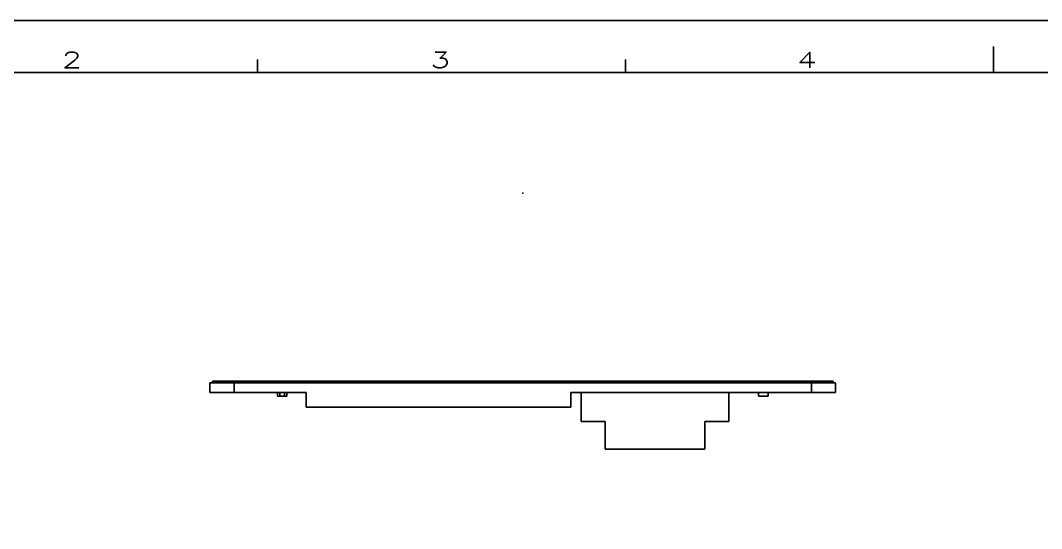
# Model space of a CAD drawing. Header units: inches. Extents: x 847 to 1105, y -1630 to -1447.
# Drawn here: x 897 to 981.9, y -1489.8 to -1447.5 of the extents above; entities that cross this region are included whole.
import ezdxf

# ---------------------------------------------------------------- set-up
doc = ezdxf.new("R2010")
doc.units = ezdxf.units.IN
doc.header["$LTSCALE"] = 5
doc.header["$MEASUREMENT"] = 0
doc.header["$PDMODE"] = 3
doc.header["$PDSIZE"] = 0.3125
doc.linetypes.add('CENTER2', pattern=[28.575, 19.05, -3.175, 3.175, -3.175])
doc.layers.get('0').update_dxf_attribs({"linetype": 'CONTINUOUS'})
doc.layers.get('Defpoints').update_dxf_attribs({"linetype": 'CONTINUOUS'})
for name, color, linetype in [('01___PRT_ALL_DTM_PLN', 7, 'CONTINUOUS'), ('02___PRT_ALL_AXES', 7, 'CONTINUOUS'), ('TITLE', 5, 'CONTINUOUS')]:
    doc.layers.add(name, color=color, linetype=linetype)
doc.layers.add('CENTER', color=1, linetype='CENTER2', lineweight=15)
doc.styles.add('Design', font='', dxfattribs={"width": 0.8})
doc.styles.add('Form', font='romans.shx', dxfattribs={"width": 0.7})
doc.styles.get("Standard").update_dxf_attribs({"font": 'STSONG.TTF', "width": 0.8})
doc.styles.get('Design').set_extended_font_data('SimSun')
doc.dimstyles.get("Standard").update_dxf_attribs({"dimscale": 0.3, "dimtxt": 8, "dimasz": 6, "dimexe": 5, "dimexo": 2, "dimgap": 2.5, "dimtad": 1, "dimdec": 1, "dimzin": 4, "dimdsep": 46, "dimtxsty": 'Standard', "dimcen": 0.09, "dimclrd": 3, "dimclre": 3, "dimclrt": 3, "dimadec": 0, "dimazin": 0, "dimtp": 0.01, "dimtm": 0.01, "dimtfac": 1, "dimtdec": 1, "dimtix": 1, "dimtofl": 0, "dimtmove": 0, "dimatfit": 3, "dimfxl": 1, "dimtolj": 1, "dimtzin": 4, "dimarcsym": 0})

# ---------------------------------------------------------------- blocks, each defined once
blk = doc.blocks.new('10')
at = {"layer": 'TITLE', "color": 0}
blk.add_line((-816.306, -29.01), (-1113.307, -29.01), dxfattribs=at)
at = {"layer": 'TITLE', "color": 5}
for p, q in [((-962.304, -34.007), (-962.304, -31.51)), ((-1032.804, -34.007), (-1032.804, -32.758)), ((-997.554, -34.007), (-997.554, -32.758)), ((-821.303, -34.007), (-1103.304, -34.007))]:
    blk.add_line(p, q, dxfattribs=at)
at = {"layer": 'TITLE', "color": 6, "style": 'Form', "width": 1.5}
for s, p in [('2', (-1051.565, -33.544)), ('3', (-1016.29, -33.544)), ('4', (-981.136, -33.544))]:
    blk.add_text(s, height=1.498, dxfattribs=at).set_placement(p)
at = {"layer": 'TITLE', "color": 3, "ltscale": 10, "style": 'Design', "width": 0.8}
for tag, p in [('SCALE', (-843.554, -222.568)), ('SHEET', (-830.418, -227.676)), ('UNITS', (-909.495, -232.526)), ('REV', (-828.941, -232.539))]:
    blk.add_attdef(tag, p, '', height=1.999, dxfattribs=at)
blk = doc.blocks.new('*D3')
at = {"layer": '01___PRT_ALL_DTM_PLN', "color": 3, "lineweight": -2, "transparency": 16777216}
for p, q in [((938.773, -1461.859), (938.827, -1461.859)), ((938.8, -1461.886), (938.8, -1461.832)), ((943.459, -1539.225), (942.875, -1529.537))]:
    blk.add_line(p, q, dxfattribs=at)
at = {"layer": '01___PRT_ALL_DTM_PLN', "color": 3, "transparency": 16777216}
blk.add_solid([(943.175, -1529.519), (942.576, -1529.555), (942.767, -1527.74)], dxfattribs=at)
at = {"layer": 'Defpoints', "color": 0, "transparency": 16777216}
for p in [(938.8, -1461.859), (942.767, -1527.74)]:
    blk.add_point(p, dxfattribs=at)
at = {"layer": '01___PRT_ALL_DTM_PLN', "color": 3, "transparency": 16777216, "insert": (945.196, -1535.16), "char_height": 2.4, "attachment_point": 5, "rotation": 273.446}
blk.add_mtext('\\A1;R66.0', dxfattribs=at)
blk = doc.blocks.new('*D7')
at = {"layer": '01___PRT_ALL_DTM_PLN', "color": 3, "lineweight": -2, "transparency": 16777216}
for p, q in [((938.773, -1461.859), (938.827, -1461.859)), ((938.8, -1461.886), (938.8, -1461.832)), ((948.764, -1536.22), (946.999, -1523.048))]:
    blk.add_line(p, q, dxfattribs=at)
at = {"layer": '01___PRT_ALL_DTM_PLN', "color": 3, "transparency": 16777216}
blk.add_solid([(947.296, -1523.008), (946.702, -1523.088), (946.76, -1521.264)], dxfattribs=at)
at = {"layer": 'Defpoints', "color": 0, "transparency": 16777216}
for p in [(938.8, -1461.859), (946.76, -1521.264)]:
    blk.add_point(p, dxfattribs=at)
at = {"layer": '01___PRT_ALL_DTM_PLN', "color": 3, "transparency": 16777216, "insert": (950.21, -1532.066), "char_height": 2.4, "attachment_point": 5, "rotation": 277.63194}
blk.add_mtext('\\A1;R59.9', dxfattribs=at)

msp = doc.modelspace()

# ---------------------------------------------------------------- linework, layer by layer
at = {"color": 7, "linetype": 'Continuous'}
for p, q in [((912.8, -1477.647), (912.8, -1478.447)), ((912.8, -1477.647), (964.8, -1477.647)), ((914.8, -1477.647), (914.8, -1478.447)), ((962.8, -1477.647), (962.8, -1478.447)), ((964.8, -1477.647), (964.8, -1478.447)), ((912.8, -1478.447), (920.8, -1478.447)), ((918.4, -1478.447), (918.4, -1478.747)), ((919.2, -1478.747), (918.4, -1478.747)), ((918.606, -1478.447), (918.606, -1478.747)), ((918.993, -1478.447), (918.993, -1478.747)), ((919.2, -1478.447), (919.2, -1478.747)), ((920.8, -1478.447), (920.8, -1479.647)), ((942.8, -1478.447), (964.8, -1478.447)), ((942.8, -1478.447), (942.8, -1479.647)), ((943.65, -1478.447), (943.65, -1480.847)), ((955.95, -1478.447), (955.95, -1480.847)), ((958.4, -1478.447), (958.4, -1478.747)), ((959.2, -1478.747), (958.4, -1478.747)), ((959.2, -1478.447), (959.2, -1478.747)), ((942.8, -1479.647), (920.8, -1479.647)), ((945.65, -1480.847), (943.65, -1480.847)), ((945.65, -1480.847), (945.65, -1483.147)), ((955.95, -1480.847), (953.95, -1480.847)), ((953.95, -1480.847), (953.95, -1483.147)), ((953.95, -1483.147), (945.65, -1483.147))]:
    msp.add_line(p, q, dxfattribs=at)
at = {"layer": '02___PRT_ALL_AXES', "color": 7, "linetype": 'Continuous'}
for p, q in [((913, -1477.647), (913, -1477.497)), ((913, -1477.497), (964.6, -1477.497)), ((914.8, -1477.647), (914.8, -1477.497)), ((962.8, -1477.647), (962.8, -1477.497)), ((964.6, -1477.647), (964.6, -1477.497))]:
    msp.add_line(p, q, dxfattribs=at)

# ---------------------------------------------------------------- block references
at = {"layer": 'CENTER', "color": 0, "xscale": 0.8678017233221659, "yscale": 0.8678017233221659, "zscale": 0.8678017233221659}
msp.add_blockref('10', (1813.03, -1422.323), dxfattribs=at)

# ---------------------------------------------------------------- dimensions: what is measured, and where the dimension line sits
at = {"layer": '01___PRT_ALL_DTM_PLN', "color": 3}
for mpoint, picture, middle in [((942.767, -1527.74), '*D3', (943.021, -1531.962)), ((946.76, -1521.264), '*D7', (948.243, -1532.33))]:
    dim = msp.add_radius_dim(center=(938.8, -1461.859), mpoint=mpoint, dimstyle='Standard', dxfattribs=at)
    dim.commit()
    dim.dimension.update_dxf_attribs({"geometry": picture, "text_midpoint": middle, "dimtype": 164})

doc.saveas('drawing.dxf')
